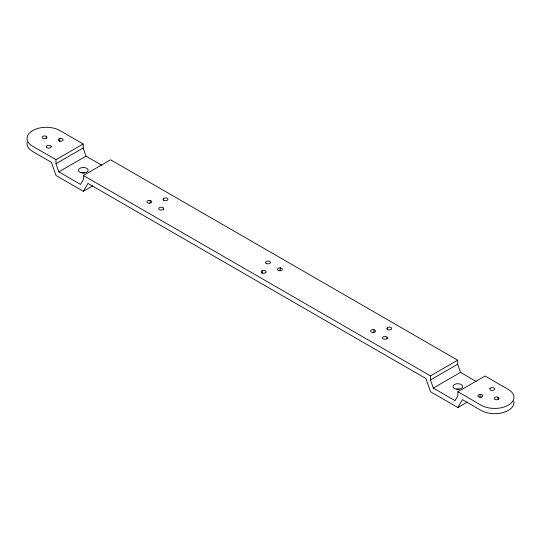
<?xml version="1.0" encoding="UTF-8"?>
<svg xmlns="http://www.w3.org/2000/svg" width="541" height="541" viewBox="0 0 541 541"><rect width="100%" height="100%" fill="white"/><g stroke="black" fill="none" stroke-linecap="round" stroke-linejoin="round"><path stroke-width="0.81" d="M46.384 138.746L46.188 136.346A2.421 1.4 0 0 0 42.766 136.346A2.421 1.4 0 0 0 42.766 138.32L43.266 138.543A2.421 1.4 0 0 0 46.188 138.32A2.421 1.4 0 0 0 46.573 136.63L46.384 136.488M46.6 147.666L46.6 146.158M476.438 381.588L460.486 372.377L457.666 364.235L457.666 360.205L110.574 159.798L83.382 175.494L83.382 179.524L80.562 184.407L58.813 171.849L55.993 163.707L55.993 159.676L83.179 143.98L59.936 130.557A19.266 11.124 0 0 0 32.69 130.557A19.266 11.124 0 0 0 32.69 146.286L55.993 159.676M59.76 141.573L59.76 138.557M101.951 165.363L85.999 156.153L83.179 148.011L83.179 143.98M150.209 202.787L150.209 200.528M163.368 209.631L163.368 208.123M163.585 200.718L163.585 198.459M262.216 273.719L262.216 270.71M280.197 270.94L280.197 267.923M373.973 332.735L373.973 329.719M387.133 338.828L387.133 337.32M387.356 329.909L387.356 327.65M457.882 391.718L481.064 405.168A19.266 11.124 0 0 0 508.31 405.168A19.266 11.124 0 0 0 508.31 389.439L485.061 376.022L457.882 391.718L457.882 395.742L455.062 400.631L433.307 388.073L430.487 379.931L430.487 375.9L457.666 360.205M480.063 397.493L480.063 394.484M498.038 399.522L498.038 397.263M27.212 142.242A19.266 11.124 0 0 0 29.633 149.255L32.69 151.561L51.429 162.314L55.993 175.494L83.388 191.304L87.967 183.406L425.916 378.538L430.48 391.711L457.875 407.529L467.181 402.159M457.875 407.529L462.44 399.623L481.064 410.443L485.054 412.208A19.266 11.124 0 0 0 505.389 411.823A19.266 11.124 0 0 0 513.788 401.124M55.993 163.707L83.179 148.011M58.813 171.849L85.999 156.153M83.388 191.304L92.687 185.935M430.487 379.931L457.666 364.235M433.307 388.073L460.486 372.377M83.382 175.494L430.487 375.9M456.543 389.06A4.842 2.793 0 0 1 459.052 389.06M82.056 172.836A4.842 2.793 0 0 1 84.558 172.836M51.239 146.685L51.158 147.051A2.421 1.4 0 0 1 48.19 148.038A2.421 1.4 0 0 1 46.479 146.327L46.722 145.989A2.421 1.4 0 0 1 49.447 145.34A2.421 1.4 0 0 1 51.239 146.685M489.896 388.648L489.815 389.006A2.421 1.4 0 0 0 491.607 390.359A2.421 1.4 0 0 0 494.332 389.709L494.575 389.371A2.421 1.4 0 0 0 492.865 387.66A2.421 1.4 0 0 0 489.896 388.648M163.781 198.31L163.396 198.601A2.421 1.4 0 0 0 163.781 200.292A2.421 1.4 0 0 0 166.702 200.508L167.203 200.292A2.421 1.4 0 0 0 167.203 198.31A2.421 1.4 0 0 0 163.781 198.31M265.773 272.508L265.394 272.792A2.421 1.4 0 0 1 261.966 272.792A2.421 1.4 0 0 1 261.966 270.818L262.466 270.595A2.421 1.4 0 0 1 265.394 270.818A2.421 1.4 0 0 1 265.773 272.508M387.545 327.508L387.16 327.799A2.421 1.4 0 0 0 387.545 329.483A2.421 1.4 0 0 0 390.474 329.706L390.974 329.483A2.421 1.4 0 0 0 390.974 327.508A2.421 1.4 0 0 0 387.545 327.508M60.051 138.489L59.469 138.631A2.421 1.4 0 0 0 58.34 140.2A2.421 1.4 0 0 0 60.68 141.235L61.309 141.187A2.421 1.4 0 0 0 63.02 139.477A2.421 1.4 0 0 0 60.051 138.489M481.585 397.067L481.003 397.209A2.421 1.4 0 0 1 478.034 396.222A2.421 1.4 0 0 1 479.752 394.511L480.374 394.457A2.421 1.4 0 0 1 482.714 395.498A2.421 1.4 0 0 1 481.585 397.067M149.289 203.206L148.66 203.159A2.421 1.4 0 0 1 146.949 201.448A2.421 1.4 0 0 1 149.918 200.461L150.499 200.596A2.421 1.4 0 0 1 151.629 202.172A2.421 1.4 0 0 1 149.289 203.206M280.509 267.951L279.88 267.903A2.421 1.4 0 0 0 277.547 268.938A2.421 1.4 0 0 0 278.669 270.514L279.257 270.649A2.421 1.4 0 0 0 282.219 269.661A2.421 1.4 0 0 0 280.509 267.951M373.06 332.397L372.431 332.35A2.421 1.4 0 0 1 370.72 330.639A2.421 1.4 0 0 1 373.682 329.652L374.271 329.794A2.421 1.4 0 0 1 375.393 331.363A2.421 1.4 0 0 1 373.06 332.397M498.288 397.378L497.788 397.155A2.421 1.4 0 0 0 494.866 397.378A2.421 1.4 0 0 0 494.481 399.062L494.866 399.353A2.421 1.4 0 0 0 498.288 399.353A2.421 1.4 0 0 0 498.288 397.378M387.255 337.489L387.018 337.151A2.421 1.4 0 0 0 384.293 336.502A2.421 1.4 0 0 0 382.501 337.848L382.582 338.213A2.421 1.4 0 0 0 385.544 339.2A2.421 1.4 0 0 0 387.255 337.489M265.922 263.149L265.685 262.811A2.421 1.4 0 0 1 267.396 261.1A2.421 1.4 0 0 1 270.358 262.087L270.439 262.453A2.421 1.4 0 0 1 268.647 263.798A2.421 1.4 0 0 1 265.922 263.149M163.49 208.292L163.247 207.96A2.421 1.4 0 0 0 160.521 207.304A2.421 1.4 0 0 0 158.729 208.657L158.811 209.015A2.421 1.4 0 0 0 161.779 210.009A2.421 1.4 0 0 0 163.49 208.292M454.372 388.465A4.842 2.793 0 0 0 462.474 387.214A4.842 2.793 0 0 0 456.543 383.792A4.842 2.793 0 0 0 454.372 388.465M80.886 172.687A4.842 2.793 0 0 0 88.149 170.266A4.842 2.793 0 0 0 80.886 167.845A4.842 2.793 0 0 0 80.886 172.687"/></g></svg>
